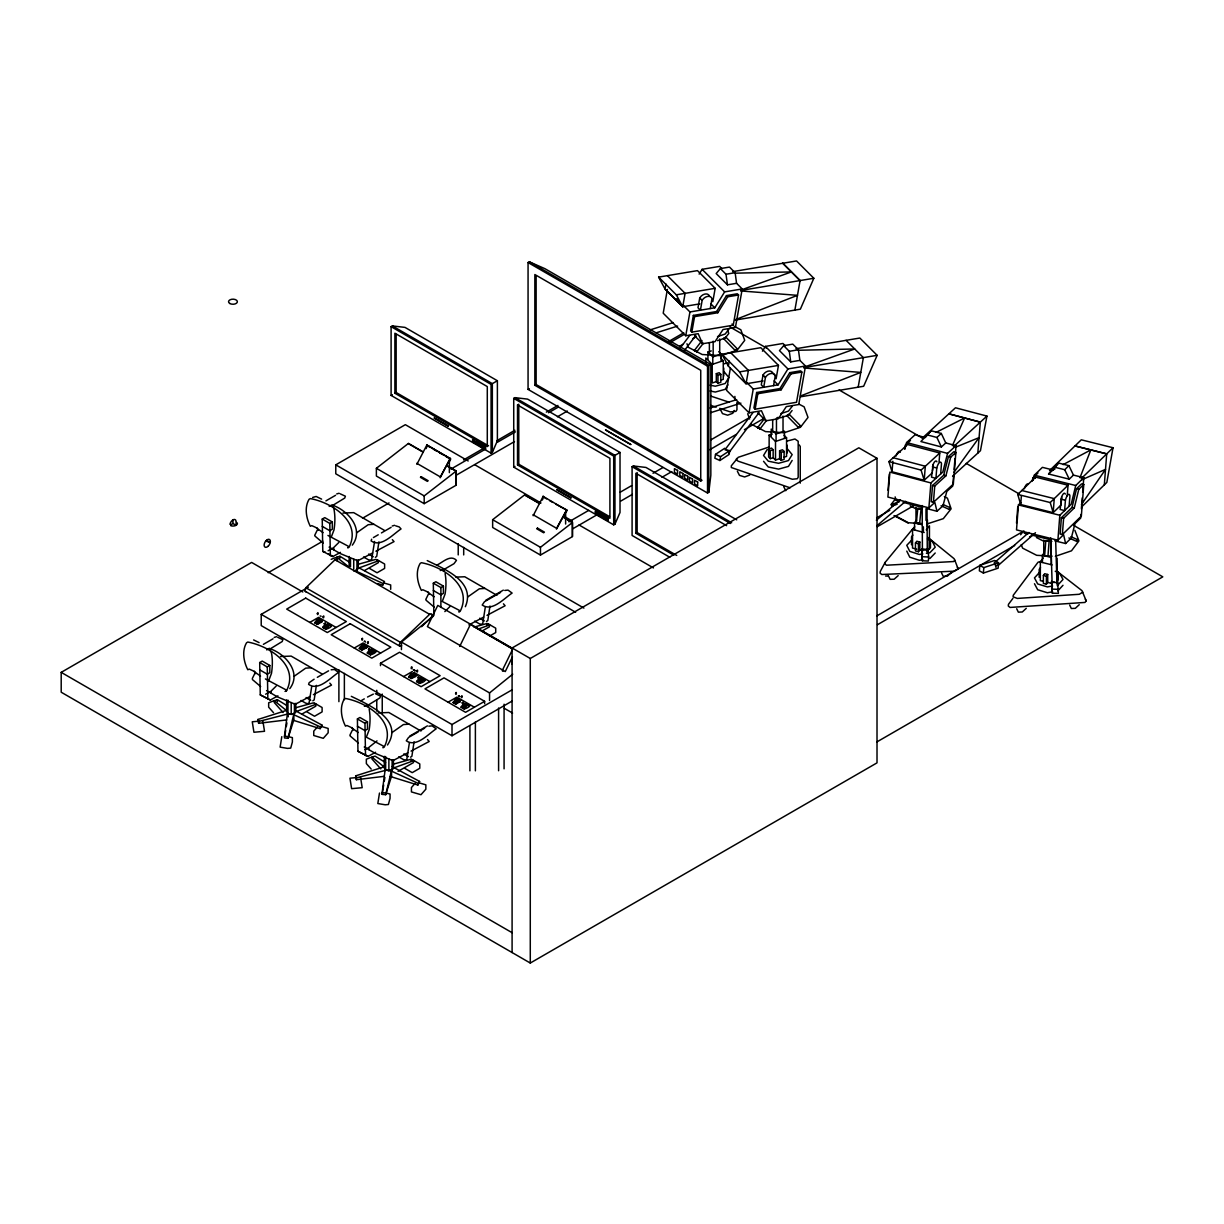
<?xml version="1.0" encoding="UTF-8"?>
<svg xmlns="http://www.w3.org/2000/svg" width="1224" height="1224" viewBox="0 0 1224 1224"><rect width="100%" height="100%" fill="white"/><g stroke="black" fill="none" stroke-linecap="round" stroke-linejoin="round"><path stroke-width="1.5" d="M470.475 624.301L459.704 646.44M427.145 446.056A2.127 1.224 -60 0 0 427.145 445.628L426.962 444.817L416.894 464.309M543.41 497.464A2.127 1.224 -60 0 0 543.41 497.036L543.226 496.225L533.159 515.717M450.508 458.755L450.478 458.969A2.127 1.224 -60 0 1 450.417 459.75L449.361 462.106L449.361 472.617M566.773 510.163L566.743 510.377A2.127 1.224 -60 0 1 566.697 511.158L565.626 513.514L565.626 524.025M295.168 707.9L313.375 702.851L315.899 704.305L315.792 706.187L301.93 714.066M357.683 564.432L375.906 559.368L378.415 560.822L378.323 562.703L364.461 570.583M412.029 667.784C411.815 664.418 410.254 670.262 411.907 668.35M410.958 761.129L411.065 759.247L392.858 764.296M411.065 759.247L413.59 760.701L413.483 762.583L398.075 771.334M486.877 625.388L486.984 623.506L474.239 627.04M486.984 623.506L489.508 624.959L489.401 626.841L481.705 631.217M292.613 720.064L320.153 728.647L321.897 725.021L295.963 711.052M321.897 725.021L320.153 728.647M377.512 583.557L382.668 585.164L384.413 581.553L358.479 567.569M384.413 581.553L382.668 585.164M390.303 776.475L417.828 785.043L419.587 781.417L393.638 767.448L390.701 770.768L417.965 783.253M419.587 781.417L417.828 785.043M979.781 565.381L979.353 570.812L983.392 573.046L998.126 568.166L998.539 562.734L994.515 560.5L979.781 565.381L983.805 567.615L998.539 562.734M983.392 573.046L983.805 567.615M1016.517 523.138L1017.771 506.874M1020.831 502.59L1018.429 504.915L1016.517 529.885L1057.888 540.228L1063.595 534.689L1065.614 543.533L1054.828 540.84M1065.308 494.068L1065.048 493.578A6.38 2.066 -76 0 0 1061.652 496.883L1061.009 505.038L1053.176 512.657L1020.709 504.548L1021.382 495.781M1054.69 582.364L1051.554 581.507L1052.365 593.181L1058.408 593.38L1057.597 581.706L1057.276 585.745M1052.365 593.181L1051.554 581.507M1057.888 540.228L1059.816 515.258L1071.214 504.181L1075.728 485.515L1083.791 477.681L1073.448 475.096L1068.904 465.64L1058.546 463.054L1048.57 473.994L1069.256 479.165L1073.448 475.096M1061.652 496.883L1060.168 509.475L1064.62 510.592L1065.416 500.249A6.38 2.066 -76 0 1 1067.925 494.802A6.38 2.066 -76 0 1 1069.929 495.873L1069.133 506.201M1061.376 517.767L1060.122 534.031L1062.356 534.582L1081.343 516.13L1083.775 484.429L1081.557 483.878L1076.569 488.713L1072.056 507.394L1061.376 517.767L1063.61 518.318L1074.274 507.945L1078.803 489.279L1083.775 484.429M1062.356 534.582L1063.61 518.318M1067.236 495.751L1068.047 485.224L1035.565 477.115L1017.756 494.435L1020.709 504.548M1080.96 514.417L1080.685 518.089L1074.978 523.612L1071.321 537.994L1065.614 543.533M1081.389 508.893L1082.23 497.877M1082.659 492.369L1083.791 477.681M1104.323 484.872L1106.71 453.874L1074.963 445.934L1106.71 453.874M888.012 490.288L889.328 474.04M932.413 472.739L924.181 480.267L892.021 471.76L892.877 461.249M921.871 549.086L922.315 560.776L928.358 561.051L928.679 557.012L927.914 549.362L921.871 549.086L922.315 560.776M930.898 482.944L889.894 472.112L887.89 497.051L928.878 507.883L930.898 482.944L942.832 472.005L947.575 453.385L956.021 445.658L945.769 442.95L941.302 433.449L931.051 430.741L920.892 441.543L941.378 446.959L945.769 442.95M936.896 461.831L936.635 461.326A6.38 2.173 -75.2 0 0 933.071 464.584L931.51 477.161L935.932 478.324L936.758 468.012A6.38 2.173 -75.2 0 1 939.389 462.58A6.38 2.173 -75.2 0 1 941.486 463.682L940.659 474.009M932.535 471.102L933.071 464.584M932.535 485.469L931.219 501.718L933.422 502.299L953.328 484.077L955.883 452.406L953.68 451.824L948.462 456.613L943.719 475.233L932.535 485.469L934.738 486.05L945.923 475.815L950.666 457.195L955.883 452.406M927.578 553.401L927.914 549.362M933.422 502.299L934.738 486.05M939.068 461.785L939.772 453.018L907.596 444.511L888.93 461.601L892.021 471.76M953.649 475.019L952.762 486.02L946.795 491.482L942.954 505.818L936.972 511.28L926.277 508.465M954.093 469.511L954.98 458.51M955.286 454.838L956.021 445.658M977.823 453.109L980.332 422.142L948.875 413.819L980.332 422.142M995.969 567.416L995.219 564.631M1045.525 555.803L1047.958 556.048L1049.106 541.176L1045.786 541.069L1044.638 555.941M917.174 523.321L919.622 523.597L921.091 508.725L917.771 508.587L916.302 523.444M708.803 492.293L710.838 475.203L710.838 364.477L544.955 268.699L529.334 261.814L528.064 262.548L528.064 389.4L707.533 493.027L708.803 492.293L708.803 365.425L529.334 261.814M370.122 649.76L368.822 648.093M284.473 736.236L287.426 713.561L293.821 714.143L288.022 738.302L284.488 737.965L284.473 736.236L287.992 736.557M382.148 792.632L385.116 769.957L391.496 770.539L385.698 794.697L382.179 794.376L382.148 792.632L385.682 792.953M913.012 528.523L885.136 562.397L884.921 563.943L886.467 565.213L953.649 561.541L954.766 560.133L954.047 558.649L928.006 537.489M1070.878 536.724L1077.64 539.662L1077.334 541.635L1068.889 537.963M1077.64 539.662L1077.334 541.635L1077.457 540.87M284.794 736.083L285.697 730.422M286.294 726.658L286.906 722.879M382.179 794.376L383.678 784.936M384.29 781.172L384.887 777.393M337.35 561.296L337.426 560.699A2.968 1.714 -60 0 0 336.784 559.261L335.743 559.276A2.219 1.285 -60 0 0 335.07 559.735L305.862 587.734L304.853 591.024L399.942 646.272L401.656 645.798M419.342 678.111L416.588 681.538L419.801 683.39C431.399 679.779 420.352 676.581 418.975 682.916L421.714 681.11M665.948 284.014L665.06 289.032L682.747 306.719L699.853 303.858M667.386 289.415L663.209 313.206L685.746 335.758L698.17 333.678L702.591 343.76L715.015 341.68L723.017 329.531L735.425 327.451L742.218 288.94L736.573 283.31L735.134 272.707L729.489 267.077L720.37 268.591L716.178 273.549L727.454 284.825L736.573 283.31M712.812 301.701L715.168 288.313L697.466 270.626L658.619 277.114L665.06 289.032L682.747 306.719L685.103 293.347L667.417 275.645M685.746 335.758L689.938 311.952L683.298 305.327M693.35 315.41L690.611 330.924L691.835 332.132L733.237 325.217L738.562 294.984L737.338 293.775L726.475 295.596L716.621 311.523L693.35 315.41L694.559 316.633L717.83 312.732L727.699 296.805L738.562 294.984M691.835 332.132L694.559 316.633M709.553 296.285L708.65 294.846A6.38 4.514 -45 0 0 701.214 296.086L699.73 297.937L697.986 307.775L700.419 310.207L702.148 300.354A6.38 4.514 -45 0 1 707.61 296.422A6.38 4.514 -45 0 1 711.986 298.717L710.257 308.57M763.149 380.939L746.043 383.785L728.356 366.098L729.244 361.08M730.361 368.317L726.505 390.288L749.042 412.825L761.466 410.744L765.887 420.827L778.311 418.746L786.313 406.598L798.736 404.532L805.514 366.007L799.869 360.376L798.431 349.773L792.785 344.143L783.666 345.673L779.474 350.63L790.75 361.906L799.869 360.376M724.746 448.259L715.52 454.349L714.847 458.204L719.88 460.515L729.106 454.441L729.795 450.585L726.352 450.019M719.88 460.515L720.569 456.659L729.795 450.585M749.042 412.825L753.234 389.033L746.609 382.393M756.646 392.491L753.908 407.99L755.132 409.198L796.533 402.283L801.858 372.065L800.634 370.841L789.786 372.662L779.918 388.589L756.646 392.491L757.855 393.7L781.126 389.813L790.995 373.871L801.858 372.065M755.132 409.198L757.855 393.7M775.282 375.783L771.946 371.912A6.38 4.514 -45 0 0 764.51 373.152L763.026 375.003L761.282 384.856L763.715 387.274L765.444 377.42A6.38 4.514 -45 0 1 770.921 373.488A6.38 4.514 -45 0 1 775.282 375.783L773.553 385.637M776.108 378.767L778.464 365.395L760.777 347.692L721.915 354.195L728.356 366.098M794.881 310.1L800.083 280.556L782.794 263.267L800.083 280.556M858.177 387.182L863.379 357.622L846.09 340.333M1049.534 470.643L1081.282 439.814L1113.029 447.739L1106.833 482.424L1081.572 506.981M943.123 504.548L949.87 507.562L949.503 509.551L941.072 505.757M922.223 438.223L955.485 407.776L986.942 416.084L980.455 450.692L952.578 476.213M949.87 507.562L949.503 509.551L949.64 508.771M897.177 504.257L892.112 505.956L892.48 504.104L899.227 501.84M892.112 505.956L892.48 504.089M311.692 686.618L309.137 702.806L307.805 703.708L305.694 703.142L301.043 700.449M316.373 685.364L314.185 699.883L312.854 700.801M374.575 541.467L371.668 559.322L370.321 560.24L368.225 559.674L363.559 556.981M378.905 541.895L376.717 556.415L375.37 557.318M409.367 743.014L406.827 759.201L405.496 760.104L403.384 759.538L398.733 756.845M414.064 741.759L411.876 756.294L410.545 757.197M485.285 607.272L482.746 623.46L481.414 624.362L479.303 623.796L474.652 621.103M489.983 606.018L487.795 620.553L486.464 621.455M462.152 702.928L463.299 704.32M1032.138 481.216L1032.964 477.819L1037.952 472.984M1033.117 480.267L1034.356 475.172L1042.404 467.339L1052.747 469.924L1058.546 463.054M904.398 448.565L905.255 445.184L910.472 440.411M904.857 449.33L906.586 442.553L915.032 434.826L925.268 437.534L931.051 430.741M281.795 736.664L280.128 747.13L287.579 748.399L290.7 748.109L292.383 742.004L292.383 737.628L288.466 736.68M379.486 793.06L377.818 803.541L385.254 804.795L388.39 804.505L390.058 798.4L390.058 794.024L386.141 793.076M288.022 738.302L293.882 719.697L293.837 715.994M385.698 794.697L391.573 776.092L391.527 772.39M465.365 606.691C476.044 581.507 444.465 569.068 427.237 560.592M462.167 702.913L462.871 702.132L463.865 703.249M1079.966 477.712L1090.829 449.912L1063.151 464.6M492.339 452.406L497.388 440.747L497.388 380.74L404.991 327.389L392.368 325.936L391.099 326.67L391.099 395.428L491.069 453.14L492.339 452.406L492.339 383.647L392.368 325.936M614.968 524.132L620.017 512.473L620.017 452.452L527.605 399.116L514.998 397.647L513.728 398.381L513.728 467.14L613.698 524.851L614.968 524.132L614.968 455.374L514.998 397.647M732.641 271.636L796.549 260.957L813.838 278.261L800.358 309.182L735.456 320.03M795.937 348.718L859.845 338.038L877.149 355.327L863.654 386.264L800.603 396.79M952.394 445.643L964.604 417.981L936.146 432.347M426.059 448.642L426.763 447.188M542.324 500.05L543.028 498.596M512.168 650.25L502.437 670.155L502.559 671.226L503.385 670.721M512.443 656.875L505.267 671.563L427.406 626.611L437.779 605.406L512.978 648.613M314.828 535.072L317.23 530.221M252.297 678.555L254.699 673.705M349.988 734.951L352.39 730.101M425.906 599.209L428.308 594.359M734.201 410.438L732.778 413.284L727.637 415.196L722.497 413.62L720.37 409.474M331.184 537.336L334.014 529.87A64.52 37.24 -60 0 0 334.014 509.475L333.31 506.966M268.668 680.804L271.483 673.353A64.52 37.24 -60 0 0 271.483 652.943L269.188 648.445L266.664 649.898M321.667 621.96L317.536 624.347L314.813 622.771L316.603 620.109L319.005 618.992M317.536 624.347C317.75 619.512 326.976 621.608 319.892 619.283M327.94 627.178L325.186 628.769C326.533 622.45 337.656 625.556 326.012 629.243L322.799 627.392L325.064 624.286M326.012 629.243L328.292 626.153L330.664 625.556M362.029 649.975C363.375 644.436 373.198 645.461 362.029 649.975L359.29 648.399L360.162 646.884L362.534 644.742L365.41 645.568L359.902 648.751L362.656 645.323L364.997 645.262M370.49 654.871C371.882 650.143 380.19 649.317 369.663 654.381C371.025 648.062 382.148 651.183 370.49 654.871L367.276 653.004L369.082 650.342M411.325 678.494C412.687 672.971 422.509 673.996 411.325 678.494L408.602 676.918L410.866 673.827L413.253 673.231M419.801 683.39L422.081 680.299L424.483 679.733M459.949 701.735L455.818 704.121L453.079 702.545L455.359 699.455L457.271 698.766M455.818 704.121C455.756 699.547 464.906 701.138 458.602 699.363M463.452 708.528C464.814 702.209 475.937 705.33 464.294 709.017L461.066 707.151L463.345 704.06M464.294 709.017L466.558 705.911L468.93 705.33M885.136 562.397L880.301 571.394L880.071 573.107L881.8 574.515L954.169 571.164L958.132 568.854L954.766 560.133M445.796 456.384L450.463 459.077L450.264 458.266L440.196 477.773M450.248 458.694L440.334 476.901L416.772 463.299M566.528 510.102L556.599 528.309L533.037 514.692M370.107 649.791L368.286 649.256M460.071 701.995L459.444 700.709L460.576 700.511M727.943 384.841L725.189 389.324L715.306 392.047L710.134 390.992M767.203 449.499L763.547 455.466L768.274 461.173L778.602 463.299L788.486 460.561L792.158 454.609L787.43 448.887M792.158 460.423L788.486 466.39L778.602 469.113L768.274 467.002L763.547 461.295M699.134 274.115L702.102 269.326L719.666 266.388L721.915 268.653M689.938 311.952L714.785 307.805L724.639 291.878L742.218 288.94M762.43 351.181L765.398 346.407L782.962 343.47L785.227 345.719M753.234 389.033L778.082 384.872L787.935 368.944L805.514 366.007M413.375 669.635L414.431 670.094M1081.45 504.533L1105.517 469.373L1081.97 479.701M768.886 447.081L738.24 457.302L731.325 465.793L731.325 467.522L790.123 487.81M353.721 570.904L356.949 570.139L358.295 568.273L358.295 559.827M286.63 699.929L286.63 711.741L287.961 713.607L291.205 714.388L294.433 713.607L295.764 711.741L295.764 703.31M384.305 756.34L384.305 768.137L385.652 770.003L388.88 770.783L392.124 770.003L393.455 768.137L393.455 759.706M421.576 626.703L430.863 617.799A2.188 1.255 -60 0 0 431.445 617.064L431.98 615.289A2.968 1.714 -60 0 0 431.338 613.851L430.297 613.867A2.219 1.285 -60 0 0 429.624 614.341L400.416 642.34L399.315 644.543L399.942 646.272M953.848 472.479L979.078 437.626L956.158 446.944M1020.648 534.75L1022.774 531.904M1042.358 562.428L1042.358 555.237L1044.286 552.667M1012.906 598.398L1008.469 604.319L1008.285 606.048L1010.075 607.441L1084.999 602.438L1086.178 600.846L1082.016 590.687L1056.71 571.011M1043.246 581.323L1040.339 580.604L1040.339 562L1043.384 557.945M1040.507 567.63L1039.191 569.374L1039.191 577.33M1043.384 575.479L1044.684 573.719L1047.713 574.484L1047.713 582.44L1046.398 584.185L1043.384 583.435L1043.384 575.479L1046.398 576.229L1047.713 574.484M1058.27 572.067L1056.955 573.811L1056.955 581.767L1058.27 580.023L1058.27 572.067L1055.241 571.317M1082.781 592.171L1079.323 594.283L1017.312 598.429L1013.105 596.822L1013.258 595.277L1038.059 562.198L1042.557 560.898M679.534 348.962L689.678 335.498M684.507 350.431L695.783 335.452M725.924 448.489L752.974 412.564M728.647 452.941L759.079 412.534M352.313 545.139C364.675 528.844 347.57 509.842 331.719 504.961L329.195 506.43M289.797 688.622C302.16 672.313 285.054 653.31 269.188 648.445M387.473 745.018C404.257 719.59 368.424 704.794 351.319 696.334M728.8 329.348L725.189 334.014L717.524 336.569M792.096 406.414L788.486 411.08L780.82 413.636M792.096 410.514L788.486 415.181L780.82 417.736L777.301 417.522M890.842 504.778L895.31 499.147M914.558 529.916L914.558 522.709L916.577 520.169M916.837 549.193L912.538 548.046L912.538 529.457L914.665 526.779M912.875 535.087L911.513 536.816L911.513 544.772M915.46 542.966L916.837 541.237L919.836 542.033L919.836 549.989L918.459 551.718L915.46 550.922L915.46 542.966L918.459 543.762L919.836 542.033M926.262 529.839L929.444 525.815L929.444 540.702M930.469 539.738L929.108 541.467L929.108 549.423L930.469 547.694L930.469 539.738L927.471 538.942M701.964 340.593L694.299 350.569M694.865 350.722L696.777 351.793L703.356 343.225M764.159 419.067L757.595 427.65M759.308 428.354L760.089 428.859L766.652 420.291M355.541 570.889L357.5 568.686M294.984 712.154L293.026 714.372L320.275 726.857M317.399 727.01L313.757 731.141L313.757 735.517L323.289 738.317L328.154 732.809L328.154 728.433L321.79 726.566M415.089 783.406L411.432 787.537L411.432 791.913L420.979 794.713L425.845 789.205L425.845 784.829L419.48 782.962M419.159 679.32L417.369 681.982L422.877 678.8L421.025 677.836L420.842 680.024L421.5 678.295L420.306 677.759M371.668 539.203L371.117 540.901C381.123 547.969 393.195 534.077 401.044 528.936L399.238 526.947L395.719 525.861M1039.604 572.312L1034.479 577.896L1037.692 583.955L1047.392 586.908L1052.625 585.975M1057.857 585.057L1062.998 579.457L1059.77 573.413M1057.857 590.871L1062.998 585.286M321.683 622.419C318.393 620.124 327.634 618.426 316.802 623.919L319.556 620.491L322.004 621.119M912.094 539.753L906.77 545.292L909.769 551.366L919.346 554.457L922.865 553.875M929.888 558.542L935.212 553.003M338.681 542.615L333.754 547.465L333.815 549.851M276.165 686.083L271.238 690.948L271.3 693.335M444.848 611.602L449.759 606.737M421.637 681.263L420.796 681.171M1048.57 473.994L1052.747 469.924M1054.369 467.124L1064.712 469.71L1068.904 465.64M1017.756 494.435L1050.223 502.544L1068.047 485.224M1081.282 478.584L1113.029 447.739M413.391 669.635L415.15 671.043L414.722 670.14M418.134 676.612L419.281 677.377M1026.263 608.343L1022.3 611.985L1018.353 612.153L1016.7 608.741M1079.247 604.687L1075.299 608.343L1071.337 608.496L1069.699 605.084M926.675 434.749L936.911 437.458L941.302 433.449M888.93 461.601L921.091 470.108L939.772 453.018M953.68 446.531L986.942 416.084M928.878 507.883L934.845 502.421L936.972 511.28M325.844 624.745L323.58 627.836L329.088 624.653L327.298 624.072M370.337 650.357L368.057 653.463L373.565 650.281L371.3 649.806M464.126 704.519L461.846 707.61L467.354 704.427L464.6 704.183M898.171 575.632L894.147 579.227L890.123 579.334L888.456 575.907M951.278 572.618L947.254 576.213L943.23 576.32L941.562 572.893M994.163 562.963L1028.894 532.44M998.707 565.014L1035.458 532.715M876.369 520.231L900.451 499.744M876.797 525.83L905.607 501.335M401.441 649.623L401.441 642.049L433.311 616.253M489.554 700.495L489.554 692.922L512.734 674.164M447.831 466.405L456.062 471.163L456.062 485.27L424.192 503.661L376.38 476.059L376.38 468.302L408.25 443.562L423.091 452.13M424.192 503.661L424.192 495.904L456.062 471.163M564.096 517.813L572.342 522.572L572.342 536.678L540.457 555.069L492.645 527.467L492.645 519.695L524.53 494.97L539.371 503.538M540.457 555.069L540.457 547.312L572.342 522.572M356.628 532.822L368.225 524.698L373.901 524.3M294.112 676.291L305.694 668.166L311.37 667.769M467.721 596.96L479.303 588.821L484.979 588.423M391.802 732.702L403.384 724.562L409.061 724.164M723.568 338.589L725.786 337.09L737.276 348.809L735.058 350.293L723.568 338.589L724.669 337.839M786.864 415.655L789.082 414.156L800.572 425.876L798.354 427.375L786.864 415.655L787.965 414.905M737.276 348.809L735.058 350.309L735.915 349.727M800.572 425.876L798.354 427.375L799.211 426.793M419.297 678.524L417.598 677.79M391.099 395.428L392.368 394.694M394.893 393.241L487.29 446.576L487.29 386.57L394.893 333.219L394.893 393.241L396.148 392.506L488.544 445.857M230.755 524.775L232.958 523.505L236.079 525.295L236.079 521.699M575.632 612.26L335.774 473.795L335.774 464.845L405.343 424.682L468.195 460.974M391.099 326.67L491.069 384.382L497.388 380.74M325.921 500.876L335.56 495.307M534.857 385.269L536.127 384.535L702.01 480.298L700.74 481.032L534.857 385.269L534.857 274.528L700.74 370.306L700.74 481.032M528.064 389.4L529.334 388.681M331.673 506.048L344.74 498.061L345.382 496.21L340.18 493.808M517.523 404.945L609.919 458.281L609.919 518.303L517.523 464.952L517.523 404.945L518.777 404.211L518.777 464.233L609.521 516.62M340.456 552.376L332.882 556.538L322.784 551.412L322.233 519.068L324.758 517.614L332.331 521.975L332.331 529.273L329.807 530.726L322.233 526.351M512.091 952.532L512.091 647.986L858.82 447.8L877.011 458.296L877.011 762.858L530.283 963.043L61.2 692.218L61.2 672.359L251.624 562.428L302.818 591.988M322.233 519.068L329.807 523.444L332.331 521.975M268.178 572.725L322.815 541.176M362.549 518.226L389.048 502.942M463.544 459.918L483.419 448.443M496.669 440.808L514.876 430.282M546.332 412.121L557.93 405.435M668.855 341.389L683.757 332.79M450.968 469.067L485.683 449.024M497.25 442.338L515.442 431.843M548.505 412.748L558.419 407.026M670.828 342.123L684.048 334.489M456.598 475.004L514.462 441.589M557.44 416.772L567.355 411.05M679.764 346.147L683.068 344.25M692.983 338.512L696.303 336.615M328.154 550.739L332.882 548.015M373.412 537.566L378.231 534.781M381.444 532.93L391.083 527.36M513.728 467.14L514.998 466.405M517.523 464.952L518.777 464.233M512.152 701.046L452.008 735.762L261.217 625.602L261.217 614.356L308.341 587.153M528.064 262.548L707.533 366.16L710.838 364.477M263.389 644.344L273.029 638.79M309.794 622.419L318.592 617.34L336.11 627.453M314.813 622.771L317.567 621.18M269.142 649.531L282.209 641.529L282.851 639.678L277.664 637.276M513.728 398.381L613.698 456.093L620.017 452.452M277.94 695.859L270.366 700.006L260.268 694.88L259.702 662.551L262.227 661.082L269.8 665.458L269.8 672.741L267.276 674.21L259.702 669.834M322.799 627.392L328.307 624.209L331.52 626.061M436.999 564.998C442.583 562.566 450.371 554.12 456.46 560.347L453.997 563.683L442.751 570.185M259.702 662.551L267.276 666.912L269.8 665.458M440.273 570.552L442.797 569.099L444.388 571.103M669.773 557.241L632.089 535.469L632.089 466.711L633.343 465.992L645.966 467.446L736.71 519.833M433.877 615.534L433.311 583.205L435.836 581.737L443.409 586.112L443.409 593.395L440.885 594.864L433.311 590.488M433.311 583.205L440.885 587.566L443.409 586.112M265.623 694.222L270.366 691.484M568.9 521.822L588.698 510.393M620.033 492.308L631.584 485.637M653.019 473.26L662.918 467.553M710.746 439.936L750.327 417.078M354.272 648.047L363.084 642.967L380.603 653.081M359.29 648.399L364.798 645.216L367.537 646.792M572.878 528.722L597.618 514.432M620.721 501.106L632.257 494.435M661.954 477.299L671.838 471.577M709.782 449.682L736.175 434.443M744.422 429.685L764.204 418.256M314.109 679.198L309.152 682.686L308.601 684.369C318.607 691.438 330.664 677.561 338.528 672.42L334.427 669.467L331.168 669.788M317.322 677.331L328.567 670.844M367.276 653.004L372.785 649.822L376.013 651.688M485.653 600.341L503.324 590.136M500.555 592.431L484.49 601.703L482.21 605.023C492.216 612.107 504.273 598.215 512.122 593.074L508.037 590.121L504.762 590.442M380.48 663.24L399.529 652.254L440.135 675.694L421.102 686.695L380.48 663.24L380.48 665.657M726.612 525.662L635.868 473.275L635.868 533.282L637.138 532.562L676.734 555.421M361.08 700.74L364.293 698.889M367.506 697.037L373.32 694.13M403.583 676.581L412.381 671.486M413.345 674.883L409.214 677.27L412.932 673.506M413.345 676.474L410.591 678.065L413.345 674.638L416.099 674.883M364.354 706.294L366.879 704.84L368.47 706.845M366.833 705.927L379.899 697.925L380.542 696.089L375.355 693.687M489.661 636.036L495.72 632.548L495.72 628.172L488.147 623.796M416.588 681.538L419.342 679.947M375.615 752.255L368.042 756.401L357.959 751.276L357.393 718.947L359.917 717.478L367.491 721.854L367.491 729.137L364.966 730.606L357.393 726.23M357.393 718.947L364.966 723.308L367.491 721.854M364.89 749.7L368.042 747.879M448.061 702.193L456.873 697.114L474.392 707.227M453.079 702.545L455.848 700.954M512.091 647.986L530.283 658.481L877.011 458.296M457.822 702.102L455.068 703.693L457.822 700.266L460.255 700.618M409.734 736.083L427.406 725.878M418.21 731.876L408.571 737.445L406.292 740.78C416.298 747.849 428.354 733.956 436.203 728.816L432.118 725.863L428.844 726.184M421.423 730.024L424.636 728.173M461.066 707.151L466.589 703.984L469.802 705.835M484.627 701.321L465.579 712.307L424.973 688.867L444.006 677.866L484.627 701.321L484.627 703.723M261.217 614.356L452.008 724.516L512.152 689.801M876.629 517.905L889.817 510.286M877.302 526.702L915.231 504.808M876.812 615.886L1023.937 530.956M877.486 624.699L1014.696 545.476M1029.568 536.892L1032.872 534.98M876.996 741.866L1162.8 576.856L1073.616 525.356M1051.753 470.659L1055.011 468.93M372.616 552.942L357.791 560.791L340.119 553.508L329.088 547.128M375.906 551.198L394.036 541.605L392.353 539.662M310.1 696.425L295.275 704.259L277.603 696.976L266.557 690.596M313.39 694.681L331.505 685.088L329.822 683.145M468.884 624.913L483.694 617.08M486.999 615.335L505.114 605.742L503.431 603.799M407.776 752.821L392.95 760.655L375.294 753.372L364.247 747.007M411.08 751.077L429.196 741.484L427.513 739.541M376.992 740.903L368.914 747.344L368.975 749.731M318.653 619.466L315.425 623.123L320.933 619.941L320.061 619.436M456.934 699.241L453.691 702.897L459.199 699.715L458.342 699.21M327.359 623.628C326.318 627.943 327.649 623.353 328.307 624.209M735.364 319.648L797.482 295.336L740.688 290.945M331.184 559.337L335.514 557.639M800.45 396.025L860.778 372.402L803.984 368.011M272.983 701.107L268.668 702.806L268.668 707.181L273.518 712.689M370.673 757.503L366.343 759.201L366.343 763.577L371.209 769.085M749.761 475.05L744.62 476.947L739.48 475.371L737.353 471.24M358.617 568.074L378.415 560.822M477.957 629.197L489.508 624.959M296.101 711.557L315.899 704.305M393.776 767.953L413.59 760.701M740.551 290.165L791.423 271.912L734.737 273.197M805.606 366.603L854.719 348.978L798.033 350.278M1055.348 556.323L1071.49 550.815L1078.941 540.886L1074.856 530.313M717.524 340.655L725.189 338.099L728.8 333.433L727.561 330.098M707.931 359.229L707.931 352.038L711.282 350.921M707.931 352.038L712.781 356.888L721.181 354.088L721.181 361.279M705.835 363.605L705.835 358.02L712.215 364.4L723.262 360.713L723.262 379.318L720.538 380.22M723.614 364.002L727.209 362.809M716.315 373.672L719.177 372.723L720.814 374.376L720.814 382.332L717.968 383.28L716.315 381.628L716.315 373.672L717.968 375.324L717.968 383.28M717.968 375.324L720.814 374.376M716.315 381.628L712.215 382.99L712.215 364.4M769.131 453.691L769.131 435.086L772.298 434.03M771.227 436.31L771.227 429.104L776.077 433.954L784.477 431.154L784.477 438.36M769.131 435.086L775.511 441.466L786.558 437.779L786.558 456.384L783.834 457.302M786.91 441.084L794.957 439.003L798.186 441.237L798.186 477.284L797.268 478.737L792.311 479.242L738.24 461.219L736.527 460.025L736.527 458.48M773.155 457.7L770.294 458.648L768.641 457.011L768.641 449.055L771.503 448.091L773.155 449.743L773.155 457.7L775.511 460.071L779.611 458.694L781.264 460.346L784.11 459.398L784.11 451.442L782.473 449.789L779.611 450.738L779.611 458.694M768.641 449.055L770.294 450.692L773.155 449.743M779.611 450.738L781.264 452.39L784.11 451.442M995.663 565.809L998.371 564.907M926.981 523.964L943.321 518.655L951.125 508.802L947.422 498.183L944.362 496.562M286.645 719.926L258.662 723.308L257.958 719.467L287.043 710.226M384.336 776.322L356.352 779.703L355.649 775.863L384.734 766.637M650.327 329.822L673.353 322.57M656.202 332.821L677.606 326.089M710.088 408.005L736.649 399.636M710.578 412.702L740.903 403.155M336.707 493.945L339.079 493.241M392.246 525.999L394.602 525.295M274.191 637.429L276.548 636.709M336.799 559.093L336.738 557.195L339.92 556.262L348.917 561.816M283.081 712.49L274.268 702.561L274.207 700.679L277.389 699.73L286.401 705.284M380.756 768.886L371.958 758.957L371.897 757.075L375.079 756.141L385.591 762.613M312.61 497.449L316.159 496.47L321.621 499.132M258.662 723.308L258.524 721.502L288.053 713.913L288.283 716.805M356.352 779.703L356.215 777.898L385.744 770.324M370.52 649.363L372.785 649.822M420.612 678.341L425.309 680.207M464.309 703.509C468.471 705.391 462.703 704.718 466.589 703.984M1052.625 591.804L1047.392 592.737L1037.692 589.769L1034.479 583.726M720.37 268.591L726 274.237L735.134 272.707M658.619 277.114L676.306 294.816L715.168 288.313M740.658 290.486L813.838 278.261M783.666 345.673L789.296 351.303L798.431 349.773M721.915 354.195L739.602 371.882L778.464 365.395M803.954 367.552L877.149 355.327M926.369 553.294L929.888 552.712L935.212 547.189L932.214 541.1L929.016 540.075M922.865 559.689L919.346 560.271L909.769 557.195L906.77 551.106M259.304 721.135L252.266 721.793L253.934 732.258L264.506 731.294L262.839 720.814M356.995 777.546L349.942 778.189L351.625 788.669L362.197 787.69L360.529 777.209M320.107 615.947L321.147 616.238M458.388 695.722L459.627 696.655L459.199 695.768M342.98 513.04L353.705 512.642L384.351 530.329M455.848 577.101L464.783 576.764L496.883 595.292M280.464 656.508L291.174 656.11L321.836 673.812M378.139 712.904L388.865 712.506L420.964 731.034M885.579 576.045L888.257 575.984M556.461 529.181L566.788 509.964L555.849 504.212M1045.786 541.069L1049.106 541.176M1047.943 555.895L1044.608 555.773L1047.056 556.033M1052.686 589.142L1058.729 589.341M917.771 508.587L921.091 508.725M919.591 523.428L916.271 523.291L918.719 523.551M922.636 556.736L928.679 557.012M1051.86 541.36L1043.047 540.87L1036.407 537.504M1052.059 556.155L1036.682 555.313L1022.621 548.153L1021.26 544.634M325.309 552.162L322.784 551.412M922.391 508.847L915.032 508.358L910.136 505.772M922.07 523.627L908.361 522.724L896.09 516.207M305.373 591.682L306.199 591.743M710.134 385.162L715.306 386.218L725.189 383.495L728.861 377.528L724.134 371.821M1034.356 475.172L1075.728 485.515M1032.964 477.819L1035.198 478.37M1076.569 488.713L1078.803 489.279M1060.963 499.147L1065.416 500.249M1021.795 490.503L1054.262 498.627L1053.176 512.657L1050.223 502.544M1072.056 507.394L1074.274 507.945M1018.429 504.915L1059.816 515.258M1024.243 533.19L1027.839 534.092M1031.434 534.995L1051.232 539.937M1042.358 555.237L1051.263 557.456L1051.263 564.662M1040.339 562L1052.059 564.922M1047.713 582.44L1052.059 583.527M906.586 442.553L947.575 453.385M948.462 456.613L950.666 457.195M932.351 466.834L936.758 468.012M893.153 457.73L925.313 466.237L924.181 480.267L921.091 470.108M943.719 475.233L945.923 475.815M899.548 501.396L895.983 500.448L895.126 496.898M903.113 502.33L922.712 507.516M914.558 522.709L921.611 524.576M912.538 529.457L924.135 532.517M919.836 549.989L922.697 550.739M384.321 583.083L390.685 584.965L390.685 589.325M265.761 541.115L270.167 542.431L266.541 540.35M710.991 396.163L729.014 402.161M710.823 405.404L716.162 407.179M719.712 408.372L730.376 411.922L735.93 411.356L736.955 409.734L736.955 402.405M364.155 641.529L364.675 640.886L365.486 642.11M715.52 454.349L720.569 456.659M357.255 571.684L382.791 583.389M758.268 427.972L757.488 427.467L759.982 428.675M696.686 351.609L694.192 350.385L696.104 351.472M253.628 639.938L259.09 642.615M758.161 427.788L759.4 428.538M734.232 326.334L740.826 329.761L744.727 340.349L737.108 350.232L720.86 355.649L702.209 354.516L688.271 347.279L686.97 343.745M799.18 404.257L804.122 406.827L808.024 417.415L800.404 427.314L784.156 432.73L765.505 431.598L751.567 424.346M894.025 515.564L908.101 523.031M260.268 694.88L270.366 700.006M357.959 751.276L368.042 756.401M730.07 327.022L766.408 347.998M839.083 389.951L921.657 437.641M966.256 463.376L1019.102 493.899M633.343 465.992L731.677 522.755M632.089 466.711L730.422 523.49M635.868 533.282L673.827 555.191M543.028 496.347L566.743 510.27M543.41 497.036L546.531 498.826M549.637 500.616L552.743 502.406M474.82 464.783L540.977 502.988M564.142 516.36L572.419 521.133M579.029 524.958L653.463 567.921M524.698 494.787L539.539 503.355M564.264 517.63L572.511 522.388L572.511 536.495M450.065 458.403L426.763 444.939L450.478 458.862M427.145 445.628L430.251 447.418M433.357 449.208L436.478 451.013M439.584 452.803L442.69 454.594M408.433 443.379L423.259 451.947M447.999 466.222L456.246 470.98L456.246 485.087M492.645 519.695L540.457 547.312M376.38 468.302L424.192 495.904M335.774 464.845L583.909 608.083M368.623 554.074L373.274 556.752M479.716 618.212L484.352 620.889M377.053 559.674L384.627 564.034L384.627 568.41L377.053 572.786L369.48 568.41M323.075 532.654L315.624 527.376L311.753 525.632L310.33 526.274C306.199 518.257 304.256 507.379 309.06 499.3L310.33 498.581C331.444 502.483 362.12 521.378 349.085 547.189L347.83 547.924L348.442 546.317L327.94 535.454M434.153 596.777L426.702 591.498L422.831 589.754L421.408 590.396C417.277 582.394 415.334 571.516 420.153 563.438L421.408 562.703C442.537 566.605 473.198 585.5 460.178 611.327L458.908 612.046L459.52 610.455L442.262 601.458L445.092 594.007A64.52 37.24 -60 0 0 445.092 573.597M472.097 625.372L511.739 648.261M473.734 626.581L511.724 648.521M328.338 553.906L332.882 556.538M335.07 559.75L429.624 614.341M401.441 642.049L489.554 692.922M305.862 587.734L400.416 642.34M504.319 708.329L512.581 713.087M413.972 672.404L429.899 681.6M414.11 673.751L416.833 675.311M306.107 697.542L310.743 700.235M403.798 753.953L408.433 756.631M314.537 703.142L322.111 707.518L322.111 711.894L314.537 716.254L306.964 711.894M412.228 759.538L419.786 763.914L419.786 768.289L412.228 772.65L404.654 768.289M260.544 676.122L253.108 670.844L249.222 669.1L247.799 669.742C243.668 661.74 241.74 650.862 246.544 642.784L247.799 642.049C268.928 645.951 299.589 664.846 286.569 690.673L285.299 691.392L286.569 690.673L285.911 689.801L265.409 678.938M358.234 732.518L350.783 727.24L346.912 725.511L345.489 726.138C341.358 718.136 339.415 707.258 344.235 699.179L345.489 698.46C366.619 702.346 397.28 721.242 384.244 747.068L382.99 747.788L383.602 746.196L366.343 737.2L369.174 729.749A64.52 37.24 -60 0 0 369.174 709.339M61.2 672.359L512.091 932.688M434.26 607.226L425.967 600.143M323.182 543.089L314.889 536.02M358.341 742.968L350.049 735.884M260.651 686.572L252.358 679.488M336.738 557.195L347.784 566.1M371.897 757.075L384.321 767.081M274.207 700.679L286.645 710.685M702.102 269.326L724.639 291.878M726.475 295.596L727.699 296.805M765.398 346.407L787.935 368.944M789.786 372.662L790.995 373.871M732.029 323.993L733.237 325.217M710.807 303.827L714.785 307.805M716.621 311.523L717.83 312.732M699.73 297.937L702.148 300.354M774.103 380.894L778.082 384.872M779.918 388.589L781.126 389.813M763.026 375.003L765.444 377.42M676.673 298.702L679.32 301.349M730.713 352.726L748.399 370.413L746.043 383.785L739.602 371.882M718.748 351.655L721.181 354.088M720.722 358.158L723.262 360.713M694.635 335.804L702.591 343.76M784.018 435.239L786.558 437.779M757.931 412.871L765.887 420.827M325.079 622.603L325.523 624.378L323.809 623.643M392.124 766.438L393.455 768.137M799.226 444.893L800.251 446.515L800.251 483.143M427.987 591.835L429.318 594.298M316.894 527.712L318.24 530.16M352.068 727.576L353.399 730.039M254.378 671.18L255.709 673.628M676.306 294.816L682.747 306.719M1085.321 599.179L1086.178 600.846M783.666 486.555L785.793 490.686M1064.712 469.71L1069.256 479.165M957.336 567.186L958.132 568.854M936.911 437.458L941.378 446.959M747.68 413.758L749.624 419.052M330.358 555.773L329.807 523.444M365.532 755.652L364.966 723.308M267.842 699.256L267.276 666.912M355.649 775.863L356.215 777.898M257.958 719.467L258.524 721.502M789.296 351.303L790.75 361.906M726 274.237L727.454 284.825M339.92 556.262L339.981 558.159M277.389 699.73L277.45 701.627M1055.654 539.937L1056.97 583.787A2.433 1.392 -1.7 0 0 1056.924 583.435M1050.758 537.963L1052.074 581.828M927.012 507.577L927.272 551.443M922.162 505.543L922.406 549.408M1057.123 558.159L1057.123 573.046M1050.697 539.906L1050.697 556.798M1046.398 576.229L1046.398 584.185M1043.766 540.059L1043.766 555.069M927.425 519.955L927.425 527.146M926.002 509.153L926.002 520.399M923.386 526.84L923.386 532.241M918.459 543.762L918.459 551.718M915.98 507.547L915.98 522.556M787.047 445.108L787.047 453.064M783.023 416.068L783.023 431.077M781.264 452.39L781.264 460.346M776.46 418.256L776.46 433.265M776.077 433.954L776.077 441.16M775.511 441.466L775.511 460.071M772.681 420.107L772.681 429.486M770.294 450.692L770.294 458.648M734.89 396.408L734.89 400.202M723.751 368.042L723.751 375.998M719.712 339.002L719.712 354.011M713.164 341.19L713.164 356.199M712.781 356.888L712.781 364.079M709.385 343.026L709.385 354.287M707.533 366.16L707.533 493.027M637.138 472.541L637.138 532.562M613.698 456.093L613.698 524.851M536.127 275.721L536.127 384.535M530.283 658.481L530.283 963.043M512.229 658.665L512.229 664.28M504.074 704.213L504.074 768.84M498.596 708.008L498.596 770.738M491.069 384.382L491.069 453.14M475.386 721.976L475.386 770.829M469.909 725.74L469.909 770.829M463.697 547.388L463.697 554.916M458.22 543.624L458.22 554.916M452.008 724.516L452.008 735.762M440.885 587.566L440.885 607.41M396.148 334.366L396.148 392.506M392.124 759.89L392.124 770.003M388.88 758.972L388.88 770.783M385.652 756.509L385.652 770.003M382.24 694.069L382.24 713.026M376.762 690.275L376.762 694.069M376.762 699.745L376.762 711.129M356.949 560.011L356.949 570.139M353.721 559.093L353.721 569.221M350.492 558.328L350.492 566.758M349.146 556.461L349.146 566.574M344.372 673.384L344.372 699.623M338.895 669.788L338.895 701.658M294.433 703.494L294.433 713.607M291.205 702.576L291.205 714.388M287.961 700.113L287.961 713.607M235.972 520.827A4.406 2.54 -60 0 0 232.958 519.894L232.958 523.505M237.211 522.847A4.406 2.54 0 0 1 235.635 525.524A4.406 2.54 0 0 1 230.755 525.708M229.944 524.316A4.406 2.54 -60 0 1 232.958 519.894M896.09 456.017A6.38 2.173 -75.2 0 1 900.313 452.161M927.211 551.075A2.433 1.392 -0.3 0 1 927.149 551.794M923.738 550.142A2.433 1.392 -0.3 0 1 926.155 550.203M725.036 449.835A2.433 1.056 37 0 1 727.882 451.075M1024.35 488.758A6.38 2.066 -76 0 1 1027.808 484.046M1053.451 582.532A2.433 1.392 -1.7 0 1 1056.71 583.098M365.548 647.129C366.297 650.51 366.772 643.533 365.548 647.129M371.285 650.449C371.989 653.815 372.57 646.884 371.285 650.449M414.859 675.663C415.609 679.045 416.084 672.053 414.859 675.663M317.322 613.591C317.919 617.141 318.653 610.149 317.322 613.591M323.06 616.896C323.626 620.461 324.452 613.438 323.06 616.896M361.799 639.219C362.365 642.799 363.222 635.715 361.799 639.219M367.537 642.524C368.072 646.073 369.005 639.096 367.537 642.524M416.849 671.043C417.43 674.608 418.21 667.615 416.849 671.043M455.588 693.365C456.169 696.9 456.996 689.969 455.588 693.365M461.326 696.67C461.907 700.235 462.718 693.212 461.326 696.67M361.707 648.751L361.279 649.546C371.698 645.813 363.819 643.656 361.707 648.751M421.209 476.702L420.429 477.345L427.36 481.353L428.155 480.711L421.209 476.702M537.489 528.11L536.693 528.753L543.64 532.761L544.42 532.119L537.489 528.11M305.725 598.108L286.691 609.093L327.313 632.548L346.346 621.547L305.725 598.108M350.217 623.72L331.184 634.721L371.79 658.16L390.823 647.175L350.217 623.72M677.561 470.429L674.439 468.639L674.439 472.326L677.561 474.132L677.561 470.429M682.946 473.535L679.825 471.745L679.825 475.432L682.946 477.238L682.946 473.535M687.75 476.32L684.644 474.514L684.644 478.217L687.75 480.022L687.75 476.32M692.57 479.104L689.449 477.299L689.449 481.001L692.57 482.792L692.57 479.104M697.665 482.042L694.559 480.236L694.559 483.939L697.665 485.744L697.665 482.042M630.773 444.496L605.559 429.93L630.773 444.496M474.3 440.686L472.571 439.676L472.571 441.68L474.3 442.69L474.3 440.686M477.299 442.415L475.57 441.405L475.57 443.409L477.299 444.419L477.299 442.415M479.976 443.96L478.247 442.966L478.247 444.955L479.976 445.964L479.976 443.96M482.669 445.505L480.925 444.511L480.925 446.515L482.669 447.51L482.669 445.505M485.5 447.142L483.771 446.148L483.771 448.152L485.5 449.147L485.5 447.142M448.305 426.166L434.275 418.072L448.305 426.166M596.929 512.397L595.201 511.403L595.201 513.407L596.929 514.401L596.929 512.397M599.928 514.126L598.199 513.131L598.199 515.136L599.928 516.13L599.928 514.126M602.606 515.671L600.877 514.677L600.877 516.681L602.606 517.676L602.606 515.671M605.299 517.232L603.554 516.222L603.554 518.226L605.299 519.236L605.299 517.232M608.129 518.869L606.4 517.859L606.4 519.863L608.129 520.873L608.129 518.869M570.935 497.893L556.905 489.784L570.935 497.893M229.837 303.506A4.406 2.54 0 0 0 237.211 302.374A4.406 2.54 0 0 0 231.81 299.253A4.406 2.54 0 0 0 229.837 303.506M268.056 546.317A4.406 2.54 -60 0 0 269.448 539.478A4.406 2.54 -60 0 0 264.231 544.114A4.406 2.54 -60 0 0 268.056 546.317"/></g></svg>
